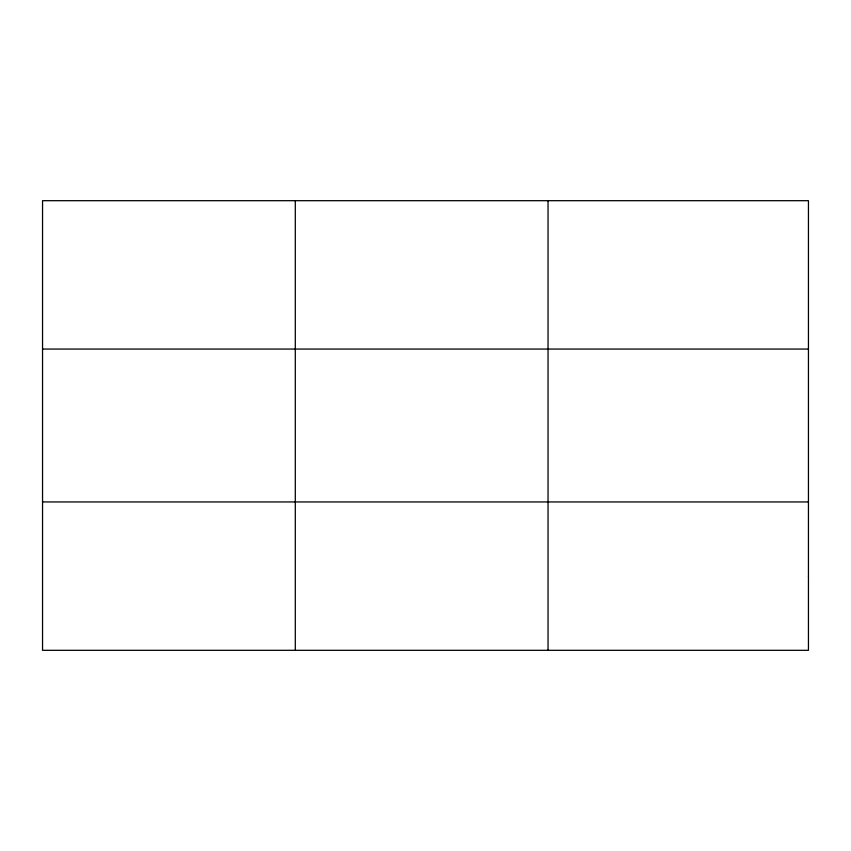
<?xml version="1.0" encoding="UTF-8"?>
<svg xmlns="http://www.w3.org/2000/svg" width="851" height="851" viewBox="0 0 851 851"><rect width="100%" height="100%" fill="white"/><g stroke="black" fill="none" stroke-linecap="round" stroke-linejoin="round"><path stroke-width="1.28" d="M295.297 650.313L295.297 200.687M548.044 650.313L548.044 200.687M42.55 349.059L808.45 349.059M42.55 501.941L808.45 501.941M808.45 576.127L808.45 650.313L42.55 650.313L42.55 200.687L808.45 200.687L808.45 576.127"/></g></svg>
